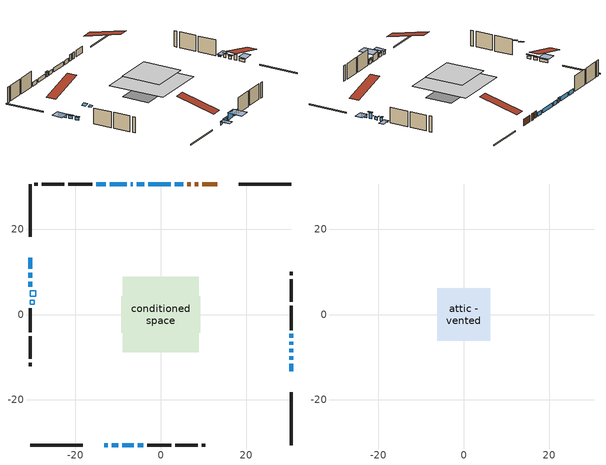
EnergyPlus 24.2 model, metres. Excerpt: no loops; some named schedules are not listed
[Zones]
conditioned space
 floor outside (Floor1 construction): -0.63,-0.63 -0.63,0.63 0.63,0.63 0.63,-0.63 z0
 floor adiabatic (AdiabaticFloorConstruction): -8.89,-8.89 -8.89,8.89 8.89,8.89 8.89,-8.89 z2.44
 floor foundation (Slab1 construction): -9.23,-4.25 -9.23,4.25 9.23,4.25 9.23,-4.25 z0
 wall outside (RimJoist1 construction): 30.53,30.53 18.24,30.53 / -30.53,-30.53 -18.24,-30.53 / -30.53,30.53 -30.53,18.24 / 30.53,-30.53 30.53,-18.24 z0:0.3
 wall outside (AdiabaticWallConstruction 1): 13.25,30.53 9.75,30.53 / 8.82,30.53 7.96,30.53 / 7.04,30.53 6.18,30.53 z0:2.03
 wall outside (AdiabaticWallConstruction): 30.53,-13.25 30.53,-11.52 / -13.25,-30.53 -12.38,-30.53 / -30.53,13.25 -30.53,10.66 / 30.53,-8.85 30.53,-7.99 / -30.53,9.73 -30.53,8.61 / -30.53,7.68 -30.53,6.51 z0:0.86; 30.53,-10.59 30.53,-9.78 z0:1.78; 30.53,-7.06 30.53,-6.35 / -11.45,-30.53 -9.98,-30.53 z0:1.07; 5.25,30.53 3.29,30.53 / 2.36,30.53 -2.98,30.53 / -3.9,30.53 -5.62,30.53 / -7.99,30.53 -11.97,30.53 / -12.9,30.53 -15.04,30.53 z0:1.22; -9.05,-30.53 -6.36,-30.53 z0:2.03; -6.55,30.53 -7.06,30.53 / -5.43,-30.53 -4.11,-30.53 z0:1.17; 30.53,-5.42 30.53,-4.55 z0:0.31
 wall outside (Wall1 construction): -15.97,30.53 -21.64,30.53 / -3.18,-30.53 2.49,-30.53 / -30.53,1.47 -30.53,-4.2 / 30.53,-3.63 30.53,2.05 z0:4.88
 wall outside (Wall2 construction): -22.57,30.53 -27.8,30.53 / 3.42,-30.53 8.64,-30.53 / -30.53,-5.13 -30.53,-10.36 / 30.53,2.97 30.53,8.2 z0:4.88
 wall outside (Wall3 construction): -28.73,30.53 -29.6,30.53 / 9.57,-30.53 10.45,-30.53 / -30.53,-11.29 -30.53,-12.16 / 30.53,9.13 30.53,10 z0:4.88
 window (WindowConstruction): 30.53,-13.24 30.53,-11.52 z0:0.86
 window (WindowConstruction 4): -13.24,-30.53 -12.38,-30.53 z0:0.86
 window (WindowConstruction 5): -30.53,13.24 -30.53,10.66 z0:0.86
 window (WindowConstruction 6): 30.53,-10.59 30.53,-9.78 z0:1.78
 window (WindowConstruction 7): 30.53,-8.85 30.53,-7.99 z0:0.86
 window (WindowConstruction 8): 30.53,-7.06 30.53,-6.35 z0:1.07
 window (WindowConstruction 9): 5.25,30.53 3.29,30.53 z0:1.22
 window (WindowConstruction 10): 2.36,30.53 -2.98,30.53 z0:1.22
 window (WindowConstruction 11): -3.9,30.53 -5.62,30.53 z0:1.22
 window (WindowConstruction 12): -11.45,-30.53 -9.98,-30.53 z0:1.07
 window (WindowConstruction 13): -9.05,-30.53 -6.36,-30.53 z0:2.03
 window (WindowConstruction 14): -6.55,30.53 -7.06,30.53 z0:1.17
 window (WindowConstruction 15): -5.43,-30.53 -4.11,-30.53 z0:1.17
 window (WindowConstruction 1): 30.53,-5.42 30.53,-4.56 z0:0.3
 window (WindowConstruction 16): -30.53,9.73 -30.53,8.61 z0:0.86
 window (WindowConstruction 17): -30.53,7.68 -30.53,6.52 z0:0.86
 window (WindowConstruction 2): -7.99,30.53 -11.97,30.53 z0:1.22
 window (WindowConstruction 3): -12.9,30.53 -15.04,30.53 z0:1.22
 door (Door): 13.24,30.53 9.75,30.53 z0:2.03
 door (Door 1): 8.82,30.53 7.96,30.53 z0:2.03
 door (Door 2): 7.04,30.53 6.18,30.53 z0:2.03
 ceiling adiabatic (AdiabaticFloorConstruction): 8.89,-8.89 8.89,8.89 -8.89,8.89 -8.89,-8.89 z2.44
 roof outside (AdiabaticRoofConstruction): -30.53,4.29,4.88 -29.27,4.29,5.19 -29.27,5.59,5.19 -30.53,5.59,4.88; -30.53,2.4,4.88 -29.59,2.4,5.11 -29.59,3.37,5.11 -30.53,3.37,4.88
 skylight (SkylightConstruction): -30.53,4.29,4.88 -29.27,4.29,5.19 -29.27,5.59,5.19 -30.53,5.59,4.88
 skylight (SkylightConstruction 1): -30.53,2.4,4.88 -29.59,2.4,5.11 -29.59,3.36,5.11 -30.53,3.36,4.88
attic - vented
 floor to conditioned space (Floor2 construction Reversed): -6.18,-6.18 -6.18,6.18 6.18,6.18 6.18,-6.18 z4.88
 roof outside (Roof1 construction): 14.17,30.53,4.88 14.17,18.34,7.92 17.31,18.34,7.92 17.31,30.53,4.88; -14.17,-30.53,4.88 -14.17,-18.34,7.92 -17.31,-18.34,7.92 -17.31,-30.53,4.88; -30.53,14.17,4.88 -18.34,14.17,7.92 -18.34,17.31,7.92 -30.53,17.31,4.88; 30.53,-14.17,4.88 18.34,-14.17,7.92 18.34,-17.31,7.92 30.53,-17.31,4.88
shading: 30.53,-11.22 30.53,-13.54 33.58,-13.54 33.58,-11.22 z1.16; -12.08,-30.53 -13.54,-30.53 -13.54,-33.58 -12.08,-33.58 z1.16; -30.53,10.36 -30.53,13.54 -33.58,13.54 -33.58,10.36 z1.16; 30.53,-9.48 30.53,-10.89 30.83,-10.89 30.83,-9.48 z2.08; 30.53,-7.69 30.53,-9.15 30.83,-9.15 30.83,-7.69 z1.16; 30.53,-6.05 30.53,-7.36 30.83,-7.36 30.83,-6.05 z1.37; -9.68,-30.53 -11.75,-30.53 -11.75,-30.83 -9.68,-30.83 z1.37; -6.06,-30.53 -9.35,-30.53 -9.35,-35.1 -6.06,-35.1 z2.33; -7.36,30.53 -6.25,30.53 -6.25,30.83 -7.36,30.83 z1.47; -3.81,-30.53 -5.73,-30.53 -5.73,-30.83 -3.81,-30.83 z1.47; 30.53,-4.26 30.53,-5.72 33.58,-5.72 33.58,-4.26 z0.6; -30.53,8.31 -30.53,10.03 -30.83,10.03 -30.83,8.31 z1.16; -30.53,6.22 -30.53,7.98 -30.83,7.98 -30.83,6.22 z1.16
[Building]
Building 1: Terrain=Suburbs
[Site:Location]
Vancouver Intl AP_BC: Latitude {deg}=49.19; Longitude {deg}=-123.18; Time Zone {hr}=-8; Elevation {m}=4; Keep Site Location Information=Yes
[Site:GroundTemperature:Shallow]
8.06451, 6.96315, 6.87495, 7.3976, 9.49575, 11.5841, 13.3946, 14.5416, 14.639, 13.7062, 11.9418, 9.91751
[Site:WaterMainsTemperature]
Calculation Method=Schedule; Temperature Schedule=mains temperature schedule
[Material] Roughness=Rough; Thermal Absorptance=0.9
Name | Thickness {m} | Conductivity {W/m-K} | Density {kg/m3} | Specific Heat {J/kg-K} | Solar Absorptance | Visible Absorptance
asphalt or fiberglass shingles | 0.00635 | 0.162714 | 1121.4 | 1465.45 | 0.4 | 0.4
asphalt or fiberglass shingles 1 | 0.00635 | 0.162714 | 1121.4 | 1465.45 | 0.7 | 0.7
ceiling loosefill ins | 0.0846667 | 0.0480833 | 16.02 | 1046.75 | 0.7 | 0.7
ceiling stud and cavity | 0.1397 | 0.094449 | 65.682 | 1177.47 | 0.7 | 0.7
concrete 4.0 in. | 0.1016 | 1.803125 | 2242.8 | 837.4 | 0.7 | 0.7
door material | 0.04445 | 0.0451087 | 512.64 | 1214.23 | 0.7 | 0.7
door material 1 | 0.04445 | 0.053851 | 512.64 | 1214.23 | 0.7 | 0.7
floor covering | 0.0127 | 0.0433444 | 54.468 | 1339.84 | 0.6 | 0.6
floor rigid ins | 0.051816 | 0.029427 | 32.04 | 1214.23 | 0.7 | 0.7
floor rigid ins 1; roof rigid ins; wall rigid ins | 0.512978 | 0.029427 | 32.04 | 1214.23 | 0.7 | 0.7
floor stud and cavity | 0.1397 | 0.109401 | 92.3553 | 1139.71 | 0.7 | 0.7
floor stud and cavity 1 | 0.1397 | 1.75129 | 37.0049 | 1207.88 | 0.7 | 0.7
furniture material conditioned space 1 | 0.1524 | 0.115458 | 640.8 | 1214.23 | 0.6 | 0.6
gypsum board | 0.0127 | 0.160291 | 801 | 837.4 | 0.6 | 0.6
osb sheathing 0.5 in. | 0.0127 | 0.115458 | 512.64 | 1214.23 | 0.7 | 0.7
osb sheathing 0.75 in. | 0.01905 | 0.115458 | 512.64 | 1214.23 | 0.7 | 0.7
osb sheathing 2.0 in. | 0.0508 | 0.115458 | 512.64 | 1214.23 | 0.7 | 0.7
rim joist stud and cavity | 0.0508 | 0.0310022 | 125.044 | 1163.47 | 0.6 | 0.6
roof stud and cavity | 0.18415 | 1.78684 | 37.0049 | 1207.88 | 0.6 | 0.6
wall stud and cavity | 0.1397 | 0.0997969 | 139.0536 | 1170.24 | 0.7 | 0.7
wall stud and cavity 1 | 0.1397 | 0.0990493 | 139.0536 | 1170.24 | 0.7 | 0.7
wall stud and cavity 2 | 0.1397 | 0.112537 | 139.0536 | 1170.24 | 0.7 | 0.7
wall stud and cavity 3 | 0.0889 | 0.380278 | 52.3479 | 1209.89 | 0.7 | 0.7
wall stud and cavity 4 | 0.0889 | 0.391764 | 83.0341 | 1211.67 | 0.7 | 0.7
wood siding | 0.0254 | 0.102417 | 544.68 | 1172.36 | 0.4 | 0.4
wood siding 1; wood siding 2; wood siding 3 | 0.0254 | 0.102417 | 544.68 | 1172.36 | 0.7 | 0.7
[WindowMaterial:SimpleGlazingSystem]
Name | U-Factor {W/m2-K} | Solar Heat Gain Coefficient
SkylightMaterial | 3.03682 | 0.7
SkylightMaterial 1 | 3.07491 | 0.6968
WindowMaterial | 5.070454 | 0.63
WindowMaterial 1 | 6.509827 | 0.55
WindowMaterial 10 | 4.36809 | 0.67
WindowMaterial 11 | 2.049758 | 0.61
WindowMaterial 12 | 5.249311 | 0.58
WindowMaterial 13 | 4.39931 | 0.67
WindowMaterial 14 | 2.552261 | 0.42
WindowMaterial 15 | 4.73034 | 0.65
WindowMaterial 2 | 3.51582 | 0.71
WindowMaterial 3 | 5.184014 | 0.63
WindowMaterial 4 | 2.17638 | 0.44
WindowMaterial 5 | 1.9379 | 0.59
WindowMaterial 6 | 4.01889 | 0.67
WindowMaterial 7 | 2.18546 | 0.43
WindowMaterial 8 | 3.41021 | 0.72
WindowMaterial 9 | 4.19945 | 0.68
[Construction]
AdiabaticFloorConstruction: floor stud and cavity 1, floor rigid ins 1, osb sheathing 0.75 in., floor covering
AdiabaticRoofConstruction: asphalt or fiberglass shingles 1, roof rigid ins, osb sheathing 0.75 in., roof stud and cavity
AdiabaticWallConstruction: wood siding 2, wall rigid ins, wall stud and cavity 3, gypsum board
AdiabaticWallConstruction 1: wood siding 3, wall rigid ins, wall stud and cavity 3, gypsum board
Door; Door 2: door material
Door 1: door material 1
Floor1 construction: floor stud and cavity, floor rigid ins, osb sheathing 0.75 in., floor covering
Floor2 construction Reversed: gypsum board, ceiling stud and cavity, ceiling loosefill ins
furniture construction conditioned space 1: furniture material conditioned space 1
PartitionWallConstruction: gypsum board, wall stud and cavity 4, gypsum board
RimJoist1 construction: wood siding 1, osb sheathing 2.0 in., rim joist stud and cavity
Roof1 construction: asphalt or fiberglass shingles
SkylightConstruction: SkylightMaterial
SkylightConstruction 1: SkylightMaterial 1
Slab1 construction: concrete 4.0 in.
Wall1 construction: wood siding, osb sheathing 0.5 in., wall stud and cavity, gypsum board
Wall2 construction: wood siding, osb sheathing 0.5 in., wall stud and cavity 1, gypsum board
Wall3 construction: wood siding, osb sheathing 0.5 in., wall stud and cavity 2, gypsum board
WindowConstruction; WindowConstruction 4; WindowConstruction 5: WindowMaterial
WindowConstruction 1: WindowMaterial 1
WindowConstruction 10: WindowMaterial 8
WindowConstruction 11: WindowMaterial 9
WindowConstruction 12: WindowMaterial 10
WindowConstruction 13: WindowMaterial 11
WindowConstruction 14: WindowMaterial 12
WindowConstruction 15: WindowMaterial 13
WindowConstruction 16: WindowMaterial 14
WindowConstruction 17: WindowMaterial 15
WindowConstruction 2: WindowMaterial 2
WindowConstruction 3: WindowMaterial 3
WindowConstruction 6: WindowMaterial 4
WindowConstruction 7: WindowMaterial 5
WindowConstruction 8: WindowMaterial 6
WindowConstruction 9: WindowMaterial 7
[Zone] Multiplier=1; Part of Total Floor Area=Yes
Name | Volume {m3}
attic - vented | 78.3978
conditioned space | 823.2
[Space]
Name | Zone | Volume {m3}
attic - vented 1 | attic - vented | 78.3978
conditioned space 1 | conditioned space | 823.2
[ZoneInfiltration:EffectiveLeakageArea]
infil attic - vented 1: Zone or Space=attic - vented 1; Schedule=Always On Discrete; Effective Air Leakage Area {cm2}=6327.67; Stack Coefficient=0.000211798; Wind Coefficient=9.83289e-06
[ZoneMixing]
whole house fan mix: Zone or Space=attic - vented; Schedule=Always On Continuous; Design Flow Rate Calculation Method=Flow/Zone; Design Flow Rate {m3/s}=0; Source Zone or Space=conditioned space
[SurfaceProperty:ExposedFoundationPerimeter]
Slab1: Exposed Perimeter Calculation Method=TotalExposedPerimeter; Total Exposed Perimeter {m}=53.95
[InternalMass] Zone or ZoneList=conditioned space; Space or SpaceList=conditioned space 1
Name | Construction | Surface Area {m2}
furniture mass conditioned space 1 | furniture construction conditioned space 1 | 189.792
partition wall mass | PartitionWallConstruction | 474.48
[Lights]
interior lighting: Zone or ZoneList or Space or SpaceList=conditioned space 1; Schedule=interior lighting schedule; Design Level Calculation Method=LightingLevel; Lighting Level {W}=343.2; Return Air Fraction=0; Fraction Radiant=0.6; Fraction Visible=0.2; Fraction Replaceable=1
[People]
occupants: Zone or ZoneList or Space or SpaceList=conditioned space 1; Number of People Schedule=occupants schedule; Number of People Calculation Method=People; Number of People=3; Fraction Radiant=0.314171; Sensible Heat Fraction=0.56303; Activity Level Schedule=occupants activity schedule; Carbon Dioxide Generation Rate {m3/s-W}=0; Enable ASHRAE 55 Comfort Warnings=No; Mean Radiant Temperature Calculation Type=EnclosureAveraged
[ElectricEquipment] Zone or ZoneList or Space or SpaceList=conditioned space 1; Design Level Calculation Method=EquipmentLevel
Name | Schedule | Design Level {W} | Fraction Latent | Fraction Radiant | Fraction Lost
clothes dryer | clothes dryer schedule | 140.772 | 0.015 | 0.081 | 0.85
clothes washer | clothes washer schedule | 32.1985 | 0.03 | 0.162 | 0.7
cooking range | cooking range schedule | 215.147 | 0.08 | 0.432 | 0.2
dishwasher | dishwasher schedule | 66.8632 | 0.3 | 0.18 | 0.4
fridge | fridge schedule | 72.9452 | 0 | 0.6 | 0
mech vent bath fan 0 | mech vent bath fan 0 schedule | 50.2 | 0 | 0 | 1
mech vent bath fan 1 | mech vent bath fan 1 schedule | 50.2 | 0 | 0 | 1
mech vent house fan | mech vent house fan schedule | 0 | 0 | 0 | 1
mech vent house fan cfis | mech vent house fan cfis schedule | 0 | 0 | 0 | 0
mech vent range fan 0 | mech vent range fan 0 schedule | 57 | 0 | 0 | 1
misc plug loads | misc plug loads schedule | 494.7 | 0.045 | 0.513 | 0.1
whole house fan | Always On Discrete | 0 | 0 | 0 | 1
[OtherEquipment] Zone or ZoneList or Space or SpaceList=conditioned space 1; Design Level Calculation Method=EquipmentLevel
Name | Fuel Type | Schedule | Design Level {W} | Fraction Latent | Fraction Radiant | Fraction Lost
clothes dryer 1 | Electricity | clothes dryer schedule | 0 | 0.015 | 0.081 | 0.85
cooking range 1 | Electricity | cooking range schedule | 0 | 0.08 | 0.432 | 0.2
general water use latent | None | general water use schedule | 62.594 | 1 | 0 | 0
general water use sensible | None | general water use schedule | -61.6891 | 0 | 0.6 | 0
mech vent house fan latent load | None | Always On Discrete | 0 | 1 | 0 | 0
mech vent house fan sensible load | None | Always On Discrete | 0 | 0 | 0 | 0
water heater energy adjustment1 | NaturalGas | Always On Discrete | 0.01 | 0 | 0 | 1
[ZoneInfiltration:DesignFlowRate] Zone or ZoneList or Space or SpaceList=conditioned space 1; Schedule=Always On Discrete; Design Flow Rate Calculation Method=Flow/Zone; Design Flow Rate {m3/s}=0
infil flow; natural vent flow; whole house fan flow
[Foundation:Kiva]
Foundation Kiva 1: Initial Indoor Air Temperature {C}=18; Wall Height Above Grade {m}=0.1016; Wall Depth Below Slab {m}=0.2032
[Foundation:Kiva:Settings]
Soil Conductivity {W/m-K}=0.849921; Soil Density {kg/m3}=1842.3; Soil Specific Heat {J/kg-K}=418.7; Ground Solar Absorptivity=0.9; Ground Thermal Absorptivity=0.9; Ground Surface Roughness {m}=0.03; Far-Field Width {m}=40; Deep-Ground Boundary Condition=ZeroFlux; Deep-Ground Depth {m}=40; Minimum Cell Dimension {m}=0.2; Maximum Cell Growth Coefficient=3; Simulation Timestep=Timestep
[Exterior:Lights]
exterior lighting: Schedule=exterior lighting schedule; Design Level {W}=75.6
[Schedule:Constant]
Name | Hourly Value
Always On Continuous; mech vent house fan schedule; mech vent house fan cfis schedule; Always On Discrete | 1
occupants activity schedule | 117.228
fridge schedule | 0
[Schedule:Week:Daily]
interior lighting schedule Week Rule - Jan1-Jan27: interior lighting schedule day, interior lighting schedule day, interior lighting schedule day, interior lighting schedule day, interior lighting schedule day, interior lighting schedule day, interior lighting schedule day, interior lighting schedule default day, interior lighting schedule default day, interior lighting schedule default day, interior lighting schedule default day, interior lighting schedule default day
interior lighting schedule Week Rule - Jan28-Feb3: interior lighting schedule day, interior lighting schedule day, interior lighting schedule day, interior lighting schedule day, interior lighting schedule day 1, interior lighting schedule day 1, interior lighting schedule day 1, interior lighting schedule default day, interior lighting schedule default day, interior lighting schedule default day, interior lighting schedule default day, interior lighting schedule default day
interior lighting schedule Week Rule - Feb4-Feb24: interior lighting schedule day 1, interior lighting schedule day 1, interior lighting schedule day 1, interior lighting schedule day 1, interior lighting schedule day 1, interior lighting schedule day 1, interior lighting schedule day 1, interior lighting schedule default day, interior lighting schedule default day, interior lighting schedule default day, interior lighting schedule default day, interior lighting schedule default day
interior lighting schedule Week Rule - Feb25-Mar3: interior lighting schedule day 1, interior lighting schedule day 1, interior lighting schedule day 1, interior lighting schedule day 1, interior lighting schedule day 2, interior lighting schedule day 2, interior lighting schedule day 2, interior lighting schedule default day, interior lighting schedule default day, interior lighting schedule default day, interior lighting schedule default day, interior lighting schedule default day
interior lighting schedule Week Rule - Mar4-Mar31: interior lighting schedule day 2, interior lighting schedule day 2, interior lighting schedule day 2, interior lighting schedule day 2, interior lighting schedule day 2, interior lighting schedule day 2, interior lighting schedule day 2, interior lighting schedule default day, interior lighting schedule default day, interior lighting schedule default day, interior lighting schedule default day, interior lighting schedule default day
interior lighting schedule Week Rule - Apr1-Apr28: interior lighting schedule day 3, interior lighting schedule day 3, interior lighting schedule day 3, interior lighting schedule day 3, interior lighting schedule day 3, interior lighting schedule day 3, interior lighting schedule day 3, interior lighting schedule default day, interior lighting schedule default day, interior lighting schedule default day, interior lighting schedule default day, interior lighting schedule default day
interior lighting schedule Week Rule - Apr29-May5: interior lighting schedule day 3, interior lighting schedule day 3, interior lighting schedule day 4, interior lighting schedule day 4, interior lighting schedule day 4, interior lighting schedule day 4, interior lighting schedule day 4, interior lighting schedule default day, interior lighting schedule default day, interior lighting schedule default day, interior lighting schedule default day, interior lighting schedule default day
interior lighting schedule Week Rule - May6-May26: interior lighting schedule day 4, interior lighting schedule day 4, interior lighting schedule day 4, interior lighting schedule day 4, interior lighting schedule day 4, interior lighting schedule day 4, interior lighting schedule day 4, interior lighting schedule default day, interior lighting schedule default day, interior lighting schedule default day, interior lighting schedule default day, interior lighting schedule default day
interior lighting schedule Week Rule - May27-Jun2: interior lighting schedule day 4, interior lighting schedule day 4, interior lighting schedule day 4, interior lighting schedule day 4, interior lighting schedule day 4, interior lighting schedule day 5, interior lighting schedule day 5, interior lighting schedule default day, interior lighting schedule default day, interior lighting schedule default day, interior lighting schedule default day, interior lighting schedule default day
interior lighting schedule Week Rule - Jun3-Jun30: interior lighting schedule day 5, interior lighting schedule day 5, interior lighting schedule day 5, interior lighting schedule day 5, interior lighting schedule day 5, interior lighting schedule day 5, interior lighting schedule day 5, interior lighting schedule default day, interior lighting schedule default day, interior lighting schedule default day, interior lighting schedule default day, interior lighting schedule default day
interior lighting schedule Week Rule - Jul1-Jul28: interior lighting schedule day 6, interior lighting schedule day 6, interior lighting schedule day 6, interior lighting schedule day 6, interior lighting schedule day 6, interior lighting schedule day 6, interior lighting schedule day 6, interior lighting schedule default day, interior lighting schedule default day, interior lighting schedule default day, interior lighting schedule default day, interior lighting schedule default day
interior lighting schedule Week Rule - Jul29-Aug4: interior lighting schedule day 6, interior lighting schedule day 6, interior lighting schedule day 6, interior lighting schedule day 7, interior lighting schedule day 7, interior lighting schedule day 7, interior lighting schedule day 7, interior lighting schedule default day, interior lighting schedule default day, interior lighting schedule default day, interior lighting schedule default day, interior lighting schedule default day
interior lighting schedule Week Rule - Aug5-Aug25: interior lighting schedule day 7, interior lighting schedule day 7, interior lighting schedule day 7, interior lighting schedule day 7, interior lighting schedule day 7, interior lighting schedule day 7, interior lighting schedule day 7, interior lighting schedule default day, interior lighting schedule default day, interior lighting schedule default day, interior lighting schedule default day, interior lighting schedule default day
interior lighting schedule Week Rule - Aug26-Sep1: interior lighting schedule day 7, interior lighting schedule day 7, interior lighting schedule day 7, interior lighting schedule day 7, interior lighting schedule day 7, interior lighting schedule day 7, interior lighting schedule day 8, interior lighting schedule default day, interior lighting schedule default day, interior lighting schedule default day, interior lighting schedule default day, interior lighting schedule default day
interior lighting schedule Week Rule - Sep2-Sep29: interior lighting schedule day 8, interior lighting schedule day 8, interior lighting schedule day 8, interior lighting schedule day 8, interior lighting schedule day 8, interior lighting schedule day 8, interior lighting schedule day 8, interior lighting schedule default day, interior lighting schedule default day, interior lighting schedule default day, interior lighting schedule default day, interior lighting schedule default day
interior lighting schedule Week Rule - Sep30-Oct6: interior lighting schedule day 8, interior lighting schedule day 9, interior lighting schedule day 9, interior lighting schedule day 9, interior lighting schedule day 9, interior lighting schedule day 9, interior lighting schedule day 9, interior lighting schedule default day, interior lighting schedule default day, interior lighting schedule default day, interior lighting schedule default day, interior lighting schedule default day
interior lighting schedule Week Rule - Oct7-Oct27: interior lighting schedule day 9, interior lighting schedule day 9, interior lighting schedule day 9, interior lighting schedule day 9, interior lighting schedule day 9, interior lighting schedule day 9, interior lighting schedule day 9, interior lighting schedule default day, interior lighting schedule default day, interior lighting schedule default day, interior lighting schedule default day, interior lighting schedule default day
interior lighting schedule Week Rule - Oct28-Nov3: interior lighting schedule day 9, interior lighting schedule day 9, interior lighting schedule day 9, interior lighting schedule day 9, interior lighting schedule day 10, interior lighting schedule day 10, interior lighting schedule day 10, interior lighting schedule default day, interior lighting schedule default day, interior lighting schedule default day, interior lighting schedule default day, interior lighting schedule default day
interior lighting schedule Week Rule - Nov4-Nov24: interior lighting schedule day 10, interior lighting schedule day 10, interior lighting schedule day 10, interior lighting schedule day 10, interior lighting schedule day 10, interior lighting schedule day 10, interior lighting schedule day 10, interior lighting schedule default day, interior lighting schedule default day, interior lighting schedule default day, interior lighting schedule default day, interior lighting schedule default day
interior lighting schedule Week Rule - Nov25-Dec1: interior lighting schedule day 10, interior lighting schedule day 10, interior lighting schedule day 10, interior lighting schedule day 10, interior lighting schedule day 10, interior lighting schedule day 10, interior lighting schedule day 11, interior lighting schedule default day, interior lighting schedule default day, interior lighting schedule default day, interior lighting schedule default day, interior lighting schedule default day
interior lighting schedule Week Rule - Dec2-Dec31: interior lighting schedule day 11, interior lighting schedule day 11, interior lighting schedule day 11, interior lighting schedule day 11, interior lighting schedule day 11, interior lighting schedule day 11, interior lighting schedule day 11, interior lighting schedule default day, interior lighting schedule default day, interior lighting schedule default day, interior lighting schedule default day, interior lighting schedule default day
occupants schedule Week Rule - Jan1-Dec31: occupants schedule day, occupants schedule day, occupants schedule day, occupants schedule day, occupants schedule day, occupants schedule day, occupants schedule day, occupants schedule default day, occupants schedule default day, occupants schedule default day, occupants schedule default day, occupants schedule default day
clothes dryer schedule Week Rule - Jan1-Dec31: clothes dryer schedule day, clothes dryer schedule day, clothes dryer schedule day, clothes dryer schedule day, clothes dryer schedule day, clothes dryer schedule day, clothes dryer schedule day, clothes dryer schedule default day, clothes dryer schedule default day, clothes dryer schedule default day, clothes dryer schedule default day, clothes dryer schedule default day
clothes washer schedule Week Rule - Jan1-Dec31: clothes washer schedule day, clothes washer schedule day, clothes washer schedule day, clothes washer schedule day, clothes washer schedule day, clothes washer schedule day, clothes washer schedule day, clothes washer schedule default day, clothes washer schedule default day, clothes washer schedule default day, clothes washer schedule default day, clothes washer schedule default day
cooking range schedule Week Rule - Jan1-Dec31: cooking range schedule day, cooking range schedule day, cooking range schedule day, cooking range schedule day, cooking range schedule day, cooking range schedule day, cooking range schedule day, cooking range schedule default day, cooking range schedule default day, cooking range schedule default day, cooking range schedule default day, cooking range schedule default day
dishwasher schedule Week Rule - Jan1-Dec31: dishwasher schedule day, dishwasher schedule day, dishwasher schedule day, dishwasher schedule day, dishwasher schedule day, dishwasher schedule day, dishwasher schedule day, dishwasher schedule default day, dishwasher schedule default day, dishwasher schedule default day, dishwasher schedule default day, dishwasher schedule default day
mech vent bath fan 0 schedule Week Rule - Jan1-Dec31: mech vent bath fan 0 schedule day, mech vent bath fan 0 schedule day, mech vent bath fan 0 schedule day, mech vent bath fan 0 schedule day, mech vent bath fan 0 schedule day, mech vent bath fan 0 schedule day, mech vent bath fan 0 schedule day, mech vent bath fan 0 schedule default day, mech vent bath fan 0 schedule default day, mech vent bath fan 0 schedule default day, mech vent bath fan 0 schedule default day, mech vent bath fan 0 schedule default day
mech vent bath fan 1 schedule Week Rule - Jan1-Dec31: mech vent bath fan 1 schedule day, mech vent bath fan 1 schedule day, mech vent bath fan 1 schedule day, mech vent bath fan 1 schedule day, mech vent bath fan 1 schedule day, mech vent bath fan 1 schedule day, mech vent bath fan 1 schedule day, mech vent bath fan 1 schedule default day, mech vent bath fan 1 schedule default day, mech vent bath fan 1 schedule default day, mech vent bath fan 1 schedule default day, mech vent bath fan 1 schedule default day
mech vent range fan 0 schedule Week Rule - Jan1-Dec31: mech vent range fan 0 schedule day, mech vent range fan 0 schedule day, mech vent range fan 0 schedule day, mech vent range fan 0 schedule day, mech vent range fan 0 schedule day, mech vent range fan 0 schedule day, mech vent range fan 0 schedule day, mech vent range fan 0 schedule default day, mech vent range fan 0 schedule default day, mech vent range fan 0 schedule default day, mech vent range fan 0 schedule default day, mech vent range fan 0 schedule default day
misc plug loads schedule Week Rule - Jan1-Dec31: misc plug loads schedule day, misc plug loads schedule day, misc plug loads schedule day, misc plug loads schedule day, misc plug loads schedule day, misc plug loads schedule day, misc plug loads schedule day, misc plug loads schedule default day, misc plug loads schedule default day, misc plug loads schedule default day, misc plug loads schedule default day, misc plug loads schedule default day
general water use schedule Week Rule - Jan1-Dec31: general water use schedule day, general water use schedule day, general water use schedule day, general water use schedule day, general water use schedule day, general water use schedule day, general water use schedule day, general water use schedule default day, general water use schedule default day, general water use schedule default day, general water use schedule default day, general water use schedule default day
exterior lighting schedule Week Rule - Jan1-Jan27: exterior lighting schedule day, exterior lighting schedule day, exterior lighting schedule day, exterior lighting schedule day, exterior lighting schedule day, exterior lighting schedule day, exterior lighting schedule day, exterior lighting schedule default day, exterior lighting schedule default day, exterior lighting schedule default day, exterior lighting schedule default day, exterior lighting schedule default day
exterior lighting schedule Week Rule - Jan28-Feb3: exterior lighting schedule day, exterior lighting schedule day, exterior lighting schedule day, exterior lighting schedule day, exterior lighting schedule day 1, exterior lighting schedule day 1, exterior lighting schedule day 1, exterior lighting schedule default day, exterior lighting schedule default day, exterior lighting schedule default day, exterior lighting schedule default day, exterior lighting schedule default day
exterior lighting schedule Week Rule - Feb4-Feb24: exterior lighting schedule day 1, exterior lighting schedule day 1, exterior lighting schedule day 1, exterior lighting schedule day 1, exterior lighting schedule day 1, exterior lighting schedule day 1, exterior lighting schedule day 1, exterior lighting schedule default day, exterior lighting schedule default day, exterior lighting schedule default day, exterior lighting schedule default day, exterior lighting schedule default day
exterior lighting schedule Week Rule - Feb25-Mar3: exterior lighting schedule day 1, exterior lighting schedule day 1, exterior lighting schedule day 1, exterior lighting schedule day 1, exterior lighting schedule day 2, exterior lighting schedule day 2, exterior lighting schedule day 2, exterior lighting schedule default day, exterior lighting schedule default day, exterior lighting schedule default day, exterior lighting schedule default day, exterior lighting schedule default day
exterior lighting schedule Week Rule - Mar4-Mar31: exterior lighting schedule day 2, exterior lighting schedule day 2, exterior lighting schedule day 2, exterior lighting schedule day 2, exterior lighting schedule day 2, exterior lighting schedule day 2, exterior lighting schedule day 2, exterior lighting schedule default day, exterior lighting schedule default day, exterior lighting schedule default day, exterior lighting schedule default day, exterior lighting schedule default day
exterior lighting schedule Week Rule - Apr1-Apr28: exterior lighting schedule day 3, exterior lighting schedule day 3, exterior lighting schedule day 3, exterior lighting schedule day 3, exterior lighting schedule day 3, exterior lighting schedule day 3, exterior lighting schedule day 3, exterior lighting schedule default day, exterior lighting schedule default day, exterior lighting schedule default day, exterior lighting schedule default day, exterior lighting schedule default day
exterior lighting schedule Week Rule - Apr29-May5: exterior lighting schedule day 3, exterior lighting schedule day 3, exterior lighting schedule day 4, exterior lighting schedule day 4, exterior lighting schedule day 4, exterior lighting schedule day 4, exterior lighting schedule day 4, exterior lighting schedule default day, exterior lighting schedule default day, exterior lighting schedule default day, exterior lighting schedule default day, exterior lighting schedule default day
exterior lighting schedule Week Rule - May6-May26: exterior lighting schedule day 4, exterior lighting schedule day 4, exterior lighting schedule day 4, exterior lighting schedule day 4, exterior lighting schedule day 4, exterior lighting schedule day 4, exterior lighting schedule day 4, exterior lighting schedule default day, exterior lighting schedule default day, exterior lighting schedule default day, exterior lighting schedule default day, exterior lighting schedule default day
exterior lighting schedule Week Rule - May27-Jun2: exterior lighting schedule day 4, exterior lighting schedule day 4, exterior lighting schedule day 4, exterior lighting schedule day 4, exterior lighting schedule day 4, exterior lighting schedule day 5, exterior lighting schedule day 5, exterior lighting schedule default day, exterior lighting schedule default day, exterior lighting schedule default day, exterior lighting schedule default day, exterior lighting schedule default day
exterior lighting schedule Week Rule - Jun3-Jun30: exterior lighting schedule day 5, exterior lighting schedule day 5, exterior lighting schedule day 5, exterior lighting schedule day 5, exterior lighting schedule day 5, exterior lighting schedule day 5, exterior lighting schedule day 5, exterior lighting schedule default day, exterior lighting schedule default day, exterior lighting schedule default day, exterior lighting schedule default day, exterior lighting schedule default day
exterior lighting schedule Week Rule - Jul1-Jul28: exterior lighting schedule day 6, exterior lighting schedule day 6, exterior lighting schedule day 6, exterior lighting schedule day 6, exterior lighting schedule day 6, exterior lighting schedule day 6, exterior lighting schedule day 6, exterior lighting schedule default day, exterior lighting schedule default day, exterior lighting schedule default day, exterior lighting schedule default day, exterior lighting schedule default day
exterior lighting schedule Week Rule - Jul29-Aug4: exterior lighting schedule day 6, exterior lighting schedule day 6, exterior lighting schedule day 6, exterior lighting schedule day 7, exterior lighting schedule day 7, exterior lighting schedule day 7, exterior lighting schedule day 7, exterior lighting schedule default day, exterior lighting schedule default day, exterior lighting schedule default day, exterior lighting schedule default day, exterior lighting schedule default day
[Schedule:Year]
interior lighting schedule: interior lighting schedule Week Rule - Jan1-Jan27, 1, 1, 1, 27, interior lighting schedule Week Rule - Jan28-Feb3, 1, 28, 2, 3, interior lighting schedule Week Rule - Feb4-Feb24, 2, 4, 2, 24, interior lighting schedule Week Rule - Feb25-Mar3, 2, 25, 3, 3, interior lighting schedule Week Rule - Mar4-Mar31, 3, 4, 3, 31, interior lighting schedule Week Rule - Apr1-Apr28, 4, 1, 4, 28, interior lighting schedule Week Rule - Apr29-May5, 4, 29, 5, 5, interior lighting schedule Week Rule - May6-May26, 5, 6, 5, 26, interior lighting schedule Week Rule - May27-Jun2, 5, 27, 6, 2, interior lighting schedule Week Rule - Jun3-Jun30, 6, 3, 6, 30, interior lighting schedule Week Rule - Jul1-Jul28, 7, 1, 7, 28, interior lighting schedule Week Rule - Jul29-Aug4, 7, 29, 8, 4, interior lighting schedule Week Rule - Aug5-Aug25, 8, 5, 8, 25, interior lighting schedule Week Rule - Aug26-Sep1, 8, 26, 9, 1, interior lighting schedule Week Rule - Sep2-Sep29, 9, 2, 9, 29, interior lighting schedule Week Rule - Sep30-Oct6, 9, 30, 10, 6, interior lighting schedule Week Rule - Oct7-Oct27, 10, 7, 10, 27, interior lighting schedule Week Rule - Oct28-Nov3, 10, 28, 11, 3, interior lighting schedule Week Rule - Nov4-Nov24, 11, 4, 11, 24, interior lighting schedule Week Rule - Nov25-Dec1, 11, 25, 12, 1, interior lighting schedule Week Rule - Dec2-Dec31, 12, 2, 12, 31
occupants schedule: occupants schedule Week Rule - Jan1-Dec31, 1, 1, 12, 31
clothes dryer schedule: clothes dryer schedule Week Rule - Jan1-Dec31, 1, 1, 12, 31
clothes washer schedule: clothes washer schedule Week Rule - Jan1-Dec31, 1, 1, 12, 31
cooking range schedule: cooking range schedule Week Rule - Jan1-Dec31, 1, 1, 12, 31
dishwasher schedule: dishwasher schedule Week Rule - Jan1-Dec31, 1, 1, 12, 31
mech vent bath fan 0 schedule: mech vent bath fan 0 schedule Week Rule - Jan1-Dec31, 1, 1, 12, 31
mech vent bath fan 1 schedule: mech vent bath fan 1 schedule Week Rule - Jan1-Dec31, 1, 1, 12, 31
mech vent range fan 0 schedule: mech vent range fan 0 schedule Week Rule - Jan1-Dec31, 1, 1, 12, 31
misc plug loads schedule: misc plug loads schedule Week Rule - Jan1-Dec31, 1, 1, 12, 31
general water use schedule: general water use schedule Week Rule - Jan1-Dec31, 1, 1, 12, 31
exterior lighting schedule: exterior lighting schedule Week Rule - Jan1-Jan27, 1, 1, 1, 27, exterior lighting schedule Week Rule - Jan28-Feb3, 1, 28, 2, 3, exterior lighting schedule Week Rule - Feb4-Feb24, 2, 4, 2, 24, exterior lighting schedule Week Rule - Feb25-Mar3, 2, 25, 3, 3, exterior lighting schedule Week Rule - Mar4-Mar31, 3, 4, 3, 31, exterior lighting schedule Week Rule - Apr1-Apr28, 4, 1, 4, 28, exterior lighting schedule Week Rule - Apr29-May5, 4, 29, 5, 5, exterior lighting schedule Week Rule - May6-May26, 5, 6, 5, 26, exterior lighting schedule Week Rule - May27-Jun2, 5, 27, 6, 2, exterior lighting schedule Week Rule - Jun3-Jun30, 6, 3, 6, 30, exterior lighting schedule Week Rule - Jul1-Jul28, 7, 1, 7, 28, exterior lighting schedule Week Rule - Jul29-Aug4, 7, 29, 8, 4, exterior lighting schedule Week Rule - Aug5-Aug25, 8, 5, 8, 25, exterior lighting schedule Week Rule - Aug26-Sep1, 8, 26, 9, 1, exterior lighting schedule Week Rule - Sep2-Sep29, 9, 2, 9, 29, exterior lighting schedule Week Rule - Sep30-Oct6, 9, 30, 10, 6, exterior lighting schedule Week Rule - Oct7-Oct27, 10, 7, 10, 27, exterior lighting schedule Week Rule - Oct28-Nov3, 10, 28, 11, 3, exterior lighting schedule Week Rule - Nov4-Nov24, 11, 4, 11, 24, exterior lighting schedule Week Rule - Nov25-Dec1, 11, 25, 12, 1, exterior lighting schedule Week Rule - Dec2-Dec31, 12, 2, 12, 31
[Schedule:Compact]
mains temperature schedule: Through: 01/01, For: AllDays, Until: 24:00, 11.375, Through: 01/02, For: AllDays, Until: 24:00, 11.3367, Through: 01/03, For: AllDays, Until: 24:00, 11.2994, Through: 01/04, For: AllDays, Until: 24:00, 11.2628, Through: 01/05, For: AllDays, Until: 24:00, 11.2267, Through: 01/06, For: AllDays, Until: 24:00, 11.1917, Through: 01/07, For: AllDays, Until: 24:00, 11.1578, Through: 01/08, For: AllDays, Until: 24:00, 11.1244, Through: 01/09, For: AllDays, Until: 24:00, 11.0917, Through: 01/10, For: AllDays, Until: 24:00, 11.06, Through: 01/11, For: AllDays, Until: 24:00, 11.0289, Through: 01/12, For: AllDays, Until: 24:00, 10.9989, Through: 01/13, For: AllDays, Until: 24:00, 10.97, Through: 01/14, For: AllDays, Until: 24:00, 10.9417, Through: 01/15, For: AllDays, Until: 24:00, 10.9139, Through: 01/16, For: AllDays, Until: 24:00, 10.8878, Through: 01/17, For: AllDays, Until: 24:00, 10.8622, Through: 01/18, For: AllDays, Until: 24:00, 10.8372, Through: 01/19, For: AllDays, Until: 24:00, 10.8133, Through: 01/20, For: AllDays, Until: 24:00, 10.7906, Through: 01/21, For: AllDays, Until: 24:00, 10.7683, Through: 01/22, For: AllDays, Until: 24:00, 10.7478, Through: 01/23, For: AllDays, Until: 24:00, 10.7272, Through: 01/24, For: AllDays, Until: 24:00, 10.7083, Through: 01/25, For: AllDays, Until: 24:00, 10.69, Through: 01/26, For: AllDays, Until: 24:00, 10.6728, Through: 01/27, For: AllDays, Until: 24:00, 10.6567, Through: 01/28, For: AllDays, Until: 24:00, 10.6411, Through: 01/29, For: AllDays, Until: 24:00, 10.6267, Through: 01/30, For: AllDays, Until: 24:00, 10.6133, Through: 01/31, For: AllDays, Until: 24:00, 10.6011, Through: 02/01, For: AllDays, Until: 24:00, 10.59, Through: 02/02, For: AllDays, Until: 24:00, 10.5794, Through: 02/03, For: AllDays, Until: 24:00, 10.57, Through: 02/04, For: AllDays, Until: 24:00, 10.5617, Through: 02/05, For: AllDays, Until: 24:00, 10.5539, Through: 02/06, For: AllDays, Until: 24:00, 10.5478, Through: 02/07, For: AllDays, Until: 24:00, 10.5422, Through: 02/08, For: AllDays, Until: 24:00, 10.5378, Through: 02/09, For: AllDays, Until: 24:00, 10.5339, Through: 02/10, For: AllDays, Until: 24:00, 10.5317, Through: 02/11, For: AllDays, Until: 24:00, 10.53, Through: 02/12, For: AllDays, Until: 24:00, 10.53, Through: 02/13, For: AllDays, Until: 24:00, 10.5306, Through: 02/14, For: AllDays, Until: 24:00, 10.5317, Through: 02/15, For: AllDays, Until: 24:00, 10.5344, Through: 02/16, For: AllDays, Until: 24:00, 10.5378, Through: 02/17, For: AllDays, Until: 24:00, 10.5428, Through: 02/18, For: AllDays, Until: 24:00, 10.5483, Through: 02/19, For: AllDays, Until: 24:00, 10.5544, Through: 02/20, For: AllDays, Until: 24:00, 10.5622, Through: 02/21, For: AllDays, Until: 24:00, 10.5706, Through: 02/22, For: AllDays, Until: 24:00, 10.5806, Through: 02/23, For: AllDays, Until: 24:00, 10.5911, Through: 02/24, For: AllDays, Until: 24:00, 10.6022, Through: 02/25, For: AllDays, Until: 24:00, 10.615, Through: 02/26, For: AllDays, Until: 24:00, 10.6283, Through: 02/27, For: AllDays, Until: 24:00, 10.6428, Through: 02/28, For: AllDays, Until: 24:00, 10.6583, Through: 03/01, For: AllDays, Until: 24:00, 10.6744, Through: 03/02, For: AllDays, Until: 24:00, 10.6917, Through: 03/03, For: AllDays, Until: 24:00, 10.71, Through: 03/04, For: AllDays, Until: 24:00, 10.7294, Through: 03/05, For: AllDays, Until: 24:00, 10.7494, Through: 03/06, For: AllDays, Until: 24:00, 10.7706, Through: 03/07, For: AllDays, Until: 24:00, 10.7928, Through: 03/08, For: AllDays, Until: 24:00, 10.8161, Through: 03/09, For: AllDays, Until: 24:00, 10.84, Through: 03/10, For: AllDays, Until: 24:00, 10.8644, Through: 03/11, For: AllDays, Until: 24:00, 10.8906, Through: 03/12, For: AllDays, Until: 24:00, 10.9167, Through: 03/13, For: AllDays, Until: 24:00, 10.9444, Through: 03/14, For: AllDays, Until: 24:00, 10.9728, Through: 03/15, For: AllDays, Until: 24:00, 11.0022, Through: 03/16, For: AllDays, Until: 24:00, 11.0322, Through: 03/17, For: AllDays, Until: 24:00, 11.0633, Through: 03/18, For: AllDays, Until: 24:00, 11.095, Through: 03/19, For: AllDays, Until: 24:00, 11.1278, Through: 03/20, For: AllDays, Until: 24:00, 11.1611, Through: 03/21, For: AllDays, Until: 24:00, 11.1956, Through: 03/22, For: AllDays, Until: 24:00, 11.2306, Through: 03/23, For: AllDays, Until: 24:00, 11.2667, Through: 03/24, For: AllDays, Until: 24:00, 11.3033, Through: 03/25, For: AllDays, Until: 24:00, 11.3406, Through: 03/26, For: AllDays, Until: 24:00, 11.3789, Through: 03/27, For: AllDays, Until: 24:00, 11.4178, Through: 03/28, For: AllDays, Until: 24:00, 11.4572, Through: 03/29, For: AllDays, Until: 24:00, 11.4978, Through: 03/30, For: AllDays, Until: 24:00, 11.5389, Through: 03/31, For: AllDays, Until: 24:00, 11.5811, Through: 04/01, For: AllDays, Until: 24:00, 11.6233, Through: 04/02, For: AllDays, Until: 24:00, 11.6667, Through: 04/03, For: AllDays, Until: 24:00, 11.7106, Through: 04/04, For: AllDays, Until: 24:00, 11.755, Through: 04/05, For: AllDays, Until: 24:00, 11.8006, Through: 04/06, For: AllDays, Until: 24:00, 11.8461, Through: 04/07, For: AllDays, Until: 24:00, 11.8928, Through: 04/08, For: AllDays, Until: 24:00, 11.9394, Through: 04/09, For: AllDays, Until: 24:00, 11.9872, Through: 04/10, For: AllDays, Until: 24:00, 12.0356, Through: 04/11, For: AllDays, Until: 24:00, 12.0844, Through: 04/12, For: AllDays, Until: 24:00, 12.1333, Through: 04/13, For: AllDays, Until: 24:00, 12.1833, Through: 04/14, For: AllDays, Until: 24:00, 12.2339, Through: 04/15, For: AllDays, Until: 24:00, 12.2844, Through: 04/16, For: AllDays, Until: 24:00, 12.3361, Through: 04/17, For: AllDays, Until: 24:00, 12.3878, Through: 04/18, For: AllDays, Until: 24:00, 12.44, Through: 04/19, For: AllDays, Until: 24:00, 12.4928, Through: 04/20, For: AllDays, Until: 24:00, 12.5456, Through: 04/21, For: AllDays, Until: 24:00, 12.5994, Through: 04/22, For: AllDays, Until: 24:00, 12.6533, Through: 04/23, For: AllDays, Until: 24:00, 12.7072, Through: 04/24, For: AllDays, Until: 24:00, 12.7622, Through: 04/25, For: AllDays, Until: 24:00, 12.8172, Through: 04/26, For: AllDays, Until: 24:00, 12.8722, Through: 04/27, For: AllDays, Until: 24:00, 12.9278, Through: 04/28, For: AllDays, Until: 24:00, 12.9839, Through: 04/29, For: AllDays, Until: 24:00, 13.04, Through: 04/30, For: AllDays, Until: 24:00, 13.0961, Through: 05/01, For: AllDays, Until: 24:00, 13.1533, Through: 05/02, For: AllDays, Until: 24:00, 13.21, Through: 05/03, For: AllDays, Until: 24:00, 13.2672, Through: 05/04, For: AllDays, Until: 24:00, 13.3244, Through: 05/05, For: AllDays, Until: 24:00, 13.3817, Through: 05/06, For: AllDays, Until: 24:00, 13.4394, Through: 05/07, For: AllDays, Until: 24:00, 13.4972, Through: 05/08, For: AllDays, Until: 24:00, 13.555, Through: 05/09, For: AllDays, Until: 24:00, 13.6133, Through: 05/10, For: AllDays, Until: 24:00, 13.6711, Through: 05/11, For: AllDays, Until: 24:00, 13.7294, Through: 05/12, For: AllDays, Until: 24:00, 13.7878, Through: 05/13, For: AllDays, Until: 24:00, 13.8461, Through: 05/14, For: AllDays, Until: 24:00, 13.9044, Through: 05/15, For: AllDays, Until: 24:00, 13.9628, Through: 05/16, For: AllDays, Until: 24:00, 14.0211, Through: 05/17, For: AllDays, Until: 24:00, 14.0789, Through: 05/18, For: AllDays, Until: 24:00, 14.1372, Through: 05/19, For: AllDays, Until: 24:00, 14.1956, Through: 05/20, For: AllDays, Until: 24:00, 14.2533, Through: 05/21, For: AllDays, Until: 24:00, 14.3117, Through: 05/22, For: AllDays, Until: 24:00, 14.3694, Through: 05/23, For: AllDays, Until: 24:00, 14.4272, Through: 05/24, For: AllDays, Until: 24:00, 14.4844, Through: 05/25, For: AllDays, Until: 24:00, 14.5422, Through: 05/26, For: AllDays, Until: 24:00, 14.5994, Through: 05/27, For: AllDays, Until: 24:00, 14.6561, Through: 05/28, For: AllDays, Until: 24:00, 14.7128, Through: 05/29, For: AllDays, Until: 24:00, 14.7694, Through: 05/30, For: AllDays, Until: 24:00, 14.8261, Through: 05/31, For: AllDays, Until: 24:00, 14.8817, Through: 06/01, For: AllDays, Until: 24:00, 14.9378, Through: 06/02, For: AllDays, Until: 24:00, 14.9933, Through: 06/03, For: AllDays, Until: 24:00, 15.0483, Through: 06/04, For: AllDays, Until: 24:00, 15.1028, Through: 06/05, For: AllDays, Until: 24:00, 15.1572, Through: 06/06, For: AllDays, Until: 24:00, 15.2117, Through: 06/07, For: AllDays, Until: 24:00, 15.265, Through: 06/08, For: AllDays, Until: 24:00, 15.3183, Through: 06/09, For: AllDays, Until: 24:00, 15.3711, Through: 06/10, For: AllDays, Until: 24:00, 15.4239, Through: 06/11, For: AllDays, Until: 24:00, 15.4756, Through: 06/12, For: AllDays, Until: 24:00, 15.5272, Through: 06/13, For: AllDays, Until: 24:00, 15.5783, Through: 06/14, For: AllDays, Until: 24:00, 15.6289, Through: 06/15, For: AllDays, Until: 24:00, 15.6789, Through: 06/16, For: AllDays, Until: 24:00, 15.7283, Through: 06/17, For: AllDays, Until: 24:00, 15.7772, Through: 06/18, For: AllDays, Until: 24:00, 15.8261, Through: 06/19, For: AllDays, Until: 24:00, 15.8739, Through: 06/20, For: AllDays, Until: 24:00, 15.9211, Through: 06/21, For: AllDays, Until: 24:00, 15.9678, Through: 06/22, For: AllDays, Until: 24:00, 16.0139, Through: 06/23, For: AllDays, Until: 24:00, 16.0594, Through: 06/24, For: AllDays, Until: 24:00, 16.1044, Through: 06/25, For: AllDays, Until: 24:00, 16.1483, Through: 06/26, For: AllDays, Until: 24:00, 16.1922, Through: 06/27, For: AllDays, Until: 24:00, 16.235, Through: 06/28, For: AllDays, Until: 24:00, 16.2772, Through: 06/29, For: AllDays, Until: 24:00, 16.3183, Through: 06/30, For: AllDays, Until: 24:00, 16.3594, Through: 07/01, For: AllDays, Until: 24:00, 16.3994, Through: 07/02, For: AllDays, Until: 24:00, 16.4389, Through: 07/03, For: AllDays, Until: 24:00, 16.4772, Through: 07/04, For: AllDays, Until: 24:00, 16.515, Through: 07/05, For: AllDays, Until: 24:00, 16.5522, Through: 07/06, For: AllDays, Until: 24:00, 16.5883, Through: 07/07, For: AllDays, Until: 24:00, 16.6239, Through: 07/08, For: AllDays, Until: 24:00, 16.6583, Through: 07/09, For: AllDays, Until: 24:00, 16.6922, Through: 07/10, For: AllDays, Until: 24:00, 16.7256, Through: 07/11, For: AllDays, Until: 24:00, 16.7578, Through: 07/12, For: AllDays, Until: 24:00, 16.7889, Through: 07/13, For: AllDays, Until: 24:00, 16.8194, Through: 07/14, For: AllDays, Until: 24:00, 16.8489, Through: 07/15, For: AllDays, Until: 24:00, 16.8778, Through: 07/16, For: AllDays, Until: 24:00, 16.9056, Through: 07/17, For: AllDays, Until: 24:00, 16.9328, Through: 07/18, For: AllDays, Until: 24:00, 16.9589, Through: 07/19, For: AllDays, Until: 24:00, 16.9839, Through: 07/20, For: AllDays, Until: 24:00, 17.0083, Through: 07/21, For: AllDays, Until: 24:00, 17.0317, Through: 07/22, For: AllDays, Until: 24:00, 17.0544, Through: 07/23, For: AllDays, Until: 24:00, 17.0761, Through: 07/24, For: AllDays, Until: 24:00, 17.0967, Through: 07/25, For: AllDays, Until: 24:00, 17.1161, Through: 07/26, For: AllDays, Until: 24:00, 17.135, Through: 07/27, For: AllDays, Until: 24:00, 17.1528, Through: 07/28, For: AllDays, Until: 24:00, 17.1694, Through: 07/29, For: AllDays, Until: 24:00, 17.1856, Through: 07/30, For: AllDays, Until: 24:00, 17.2, Through: 07/31, For: AllDays, Until: 24:00, 17.2144, Through: 08/01, For: AllDays, Until: 24:00, 17.2272, Through: 08/02, For: AllDays, Until: 24:00, 17.2389, Through: 08/03, For: AllDays, Until: 24:00, 17.25, Through: 08/04, For: AllDays, Until: 24:00, 17.26, Through: 08/05, For: AllDays, Until: 24:00, 17.2689, Through: 08/06, For: AllDays, Until: 24:00, 17.2772, Through: 08/07, For: AllDays, Until: 24:00, 17.2839, Through: 08/08, For: AllDays, Until: 24:00, 17.29, Through: 08/09, For: AllDays, Until: 24:00, 17.295, Through: 08/10, For: AllDays, Until: 24:00, 17.2989, Through: 08/11, For: AllDays, Until: 24:00, 17.3022, Through: 08/12, For: AllDays, Until: 24:00, 17.3039, Through: 08/13, For: AllDays, Until: 24:00, 17.305, Through: 08/14, For: AllDays, Until: 24:00, 17.305, Through: 08/15, For: AllDays, Until: 24:00, 17.3039, Through: 08/16, For: AllDays, Until: 24:00, 17.3022, Through: 08/17, For: AllDays, Until: 24:00, 17.2989, Through: 08/18, For: AllDays, Until: 24:00, 17.295, Through: 08/19, For: AllDays, Until: 24:00, 17.29, Through: 08/20, For: AllDays, Until: 24:00, 17.2839, Through: 08/21, For: AllDays, Until: 24:00, 17.2772, Through: 08/22, For: AllDays, Until: 24:00, 17.2689, Through: 08/23, For: AllDays, Until: 24:00, 17.26, Through: 08/24, For: AllDays, Until: 24:00, 17.25, Through: 08/25, For: AllDays, Until: 24:00, 17.2394, Through: 08/26, For: AllDays, Until: 24:00, 17.2272, Through: 08/27, For: AllDays, Until: 24:00, 17.2144, Through: 08/28, For: AllDays, Until: 24:00, 17.2006, Through: 08/29, For: AllDays, Until: 24:00, 17.1856, Through: 08/30, For: AllDays, Until: 24:00, 17.1694, Through: 08/31, For: AllDays, Until: 24:00, 17.1528, Through: 09/01, For: AllDays, Until: 24:00, 17.135, Through: 09/02, For: AllDays, Until: 24:00, 17.1161, Through: 09/03, For: AllDays, Until: 24:00, 17.0967, Through: 09/04, For: AllDays, Until: 24:00, 17.0761, Through: 09/05, For: AllDays, Until: 24:00, 17.0544, Through: 09/06, For: AllDays, Until: 24:00, 17.0322, Through: 09/07, For: AllDays, Until: 24:00, 17.0089, Through: 09/08, For: AllDays, Until: 24:00, 16.9844, Through: 09/09, For: AllDays, Until: 24:00, 16.9589, Through: 09/10, For: AllDays, Until: 24:00, 16.9328, Through: 09/11, For: AllDays, Until: 24:00, 16.9061, Through: 09/12, For: AllDays, Until: 24:00, 16.8783, Through: 09/13, For: AllDays, Until: 24:00, 16.8494, Through: 09/14, For: AllDays, Until: 24:00, 16.8194, Through: 09/15, For: AllDays, Until: 24:00, 16.7894, Through: 09/16, For: AllDays, Until: 24:00, 16.7578, Through: 09/17, For: AllDays, Until: 24:00, 16.7256, Through: 09/18, For: AllDays, Until: 24:00, 16.6928, Through: 09/19, For: AllDays, Until: 24:00, 16.6589, Through: 09/20, For: AllDays, Until: 24:00, 16.6239, Through: 09/21, For: AllDays, Until: 24:00, 16.5889, Through: 09/22, For: AllDays, Until: 24:00, 16.5522, Through: 09/23, For: AllDays, Until: 24:00, 16.5156, Through: 09/24, For: AllDays, Until: 24:00, 16.4778, Through: 09/25, For: AllDays, Until: 24:00, 16.4389, Through: 09/26, For: AllDays, Until: 24:00, 16.3994, Through: 09/27, For: AllDays, Until: 24:00, 16.3594, Through: 09/28, For: AllDays, Until: 24:00, 16.3189, Through: 09/29, For: AllDays, Until: 24:00, 16.2772, Through: 09/30, For: AllDays, Until: 24:00, 16.235, Through: 10/01, For: AllDays, Until: 24:00, 16.1922, Through: 10/02, For: AllDays, Until: 24:00, 16.1489, Through: 10/03, For: AllDays, Until: 24:00, 16.1044, Through: 10/04, For: AllDays, Until: 24:00, 16.06, Through: 10/05, For: AllDays, Until: 24:00, 16.0144, Through: 10/06, For: AllDays, Until: 24:00, 15.9683, Through: 10/07, For: AllDays, Until: 24:00, 15.9217, Through: 10/08, For: AllDays, Until: 24:00, 15.8744, Through: 10/09, For: AllDays, Until: 24:00, 15.8261, Through: 10/10, For: AllDays, Until: 24:00, 15.7778, Through: 10/11, For: AllDays, Until: 24:00, 15.7289, Through: 10/12, For: AllDays, Until: 24:00, 15.6794, Through: 10/13, For: AllDays, Until: 24:00, 15.6294, Through: 10/14, For: AllDays, Until: 24:00, 15.5789, Through: 10/15, For: AllDays, Until: 24:00, 15.5278, Through: 10/16, For: AllDays, Until: 24:00, 15.4761, Through: 10/17, For: AllDays, Until: 24:00, 15.4244, Through: 10/18, For: AllDays, Until: 24:00, 15.3717, Through: 10/19, For: AllDays, Until: 24:00, 15.3189, Through: 10/20, For: AllDays, Until: 24:00, 15.2656, Through: 10/21, For: AllDays, Until: 24:00, 15.2117, Through: 10/22, For: AllDays, Until: 24:00, 15.1578, Through: 10/23, For: AllDays, Until: 24:00, 15.1033, Through: 10/24, For: AllDays, Until: 24:00, 15.0489, Through: 10/25, For: AllDays, Until: 24:00, 14.9933, Through: 10/26, For: AllDays, Until: 24:00, 14.9383, Through: 10/27, For: AllDays, Until: 24:00, 14.8822, Through: 10/28, For: AllDays, Until: 24:00, 14.8261, Through: 10/29, For: AllDays, Until: 24:00, 14.77, Through: 10/30, For: AllDays, Until: 24:00, 14.7133, Through: 10/31, For: AllDays, Until: 24:00, 14.6567, Through: 11/01, For: AllDays, Until: 24:00, 14.5994, Through: 11/02, For: AllDays, Until: 24:00, 14.5428, Through: 11/03, For: AllDays, Until: 24:00, 14.485, Through: 11/04, For: AllDays, Until: 24:00, 14.4278, Through: 11/05, For: AllDays, Until: 24:00, 14.37, Through: 11/06, For: AllDays, Until: 24:00, 14.3122, Through: 11/07, For: AllDays, Until: 24:00, 14.2539, Through: 11/08, For: AllDays, Until: 24:00, 14.1961, Through: 11/09, For: AllDays, Until: 24:00, 14.1378, Through: 11/10, For: AllDays, Until: 24:00, 14.0794, Through: 11/11, For: AllDays, Until: 24:00, 14.0217, Through: 11/12, For: AllDays, Until: 24:00, 13.9633, Through: 11/13, For: AllDays, Until: 24:00, 13.905, Through: 11/14, For: AllDays, Until: 24:00, 13.8467, Through: 11/15, For: AllDays, Until: 24:00, 13.7883, Through: 11/16, For: AllDays, Until: 24:00, 13.73, Through: 11/17, For: AllDays, Until: 24:00, 13.6717, Through: 11/18, For: AllDays, Until: 24:00, 13.6139, Through: 11/19, For: AllDays, Until: 24:00, 13.5556, Through: 11/20, For: AllDays, Until: 24:00, 13.4978, Through: 11/21, For: AllDays, Until: 24:00, 13.44, Through: 11/22, For: AllDays, Until: 24:00, 13.3822, Through: 11/23, For: AllDays, Until: 24:00, 13.325, Through: 11/24, For: AllDays, Until: 24:00, 13.2678, Through: 11/25, For: AllDays, Until: 24:00, 13.2106, Through: 11/26, For: AllDays, Until: 24:00, 13.1533, Through: 11/27, For: AllDays, Until: 24:00, 13.0967, Through: 11/28, For: AllDays, Until: 24:00, 13.0406, Through: 11/29, For: AllDays, Until: 24:00, 12.9844, Through: 11/30, For: AllDays, Until: 24:00, 12.9283, Through: 12/01, For: AllDays, Until: 24:00, 12.8728, Through: 12/02, For: AllDays, Until: 24:00, 12.8172, Through: 12/03, For: AllDays, Until: 24:00, 12.7622, Through: 12/04, For: AllDays, Until: 24:00, 12.7078, Through: 12/05, For: AllDays, Until: 24:00, 12.6533, Through: 12/06, For: AllDays, Until: 24:00, 12.5994, Through: 12/07, For: AllDays, Until: 24:00, 12.5461, Through: 12/08, For: AllDays, Until: 24:00, 12.4928, Through: 12/09, For: AllDays, Until: 24:00, 12.4406, Through: 12/10, For: AllDays, Until: 24:00, 12.3883, Through: 12/11, For: AllDays, Until: 24:00, 12.3361, Through: 12/12, For: AllDays, Until: 24:00, 12.285, Through: 12/13, For: AllDays, Until: 24:00, 12.2339, Through: 12/14, For: AllDays, Until: 24:00, 12.1839, Through: 12/15, For: AllDays, Until: 24:00, 12.1339, Through: 12/16, For: AllDays, Until: 24:00, 12.0844, Through: 12/17, For: AllDays, Until: 24:00, 12.0361, Through: 12/18, For: AllDays, Until: 24:00, 11.9878, Through: 12/19, For: AllDays, Until: 24:00, 11.94, Through: 12/20, For: AllDays, Until: 24:00, 11.8933, Through: 12/21, For: AllDays, Until: 24:00, 11.8467, Through: 12/22, For: AllDays, Until: 24:00, 11.8006, Through: 12/23, For: AllDays, Until: 24:00, 11.7556, Through: 12/24, For: AllDays, Until: 24:00, 11.7111, Through: 12/25, For: AllDays, Until: 24:00, 11.6672, Through: 12/26, For: AllDays, Until: 24:00, 11.6239, Through: 12/27, For: AllDays, Until: 24:00, 11.5811, Through: 12/28, For: AllDays, Until: 24:00, 11.5394, Through: 12/29, For: AllDays, Until: 24:00, 11.4983, Through: 12/30, For: AllDays, Until: 24:00, 11.4578, Through: 12/31, For: AllDays, Until: 24:00, 11.4183
